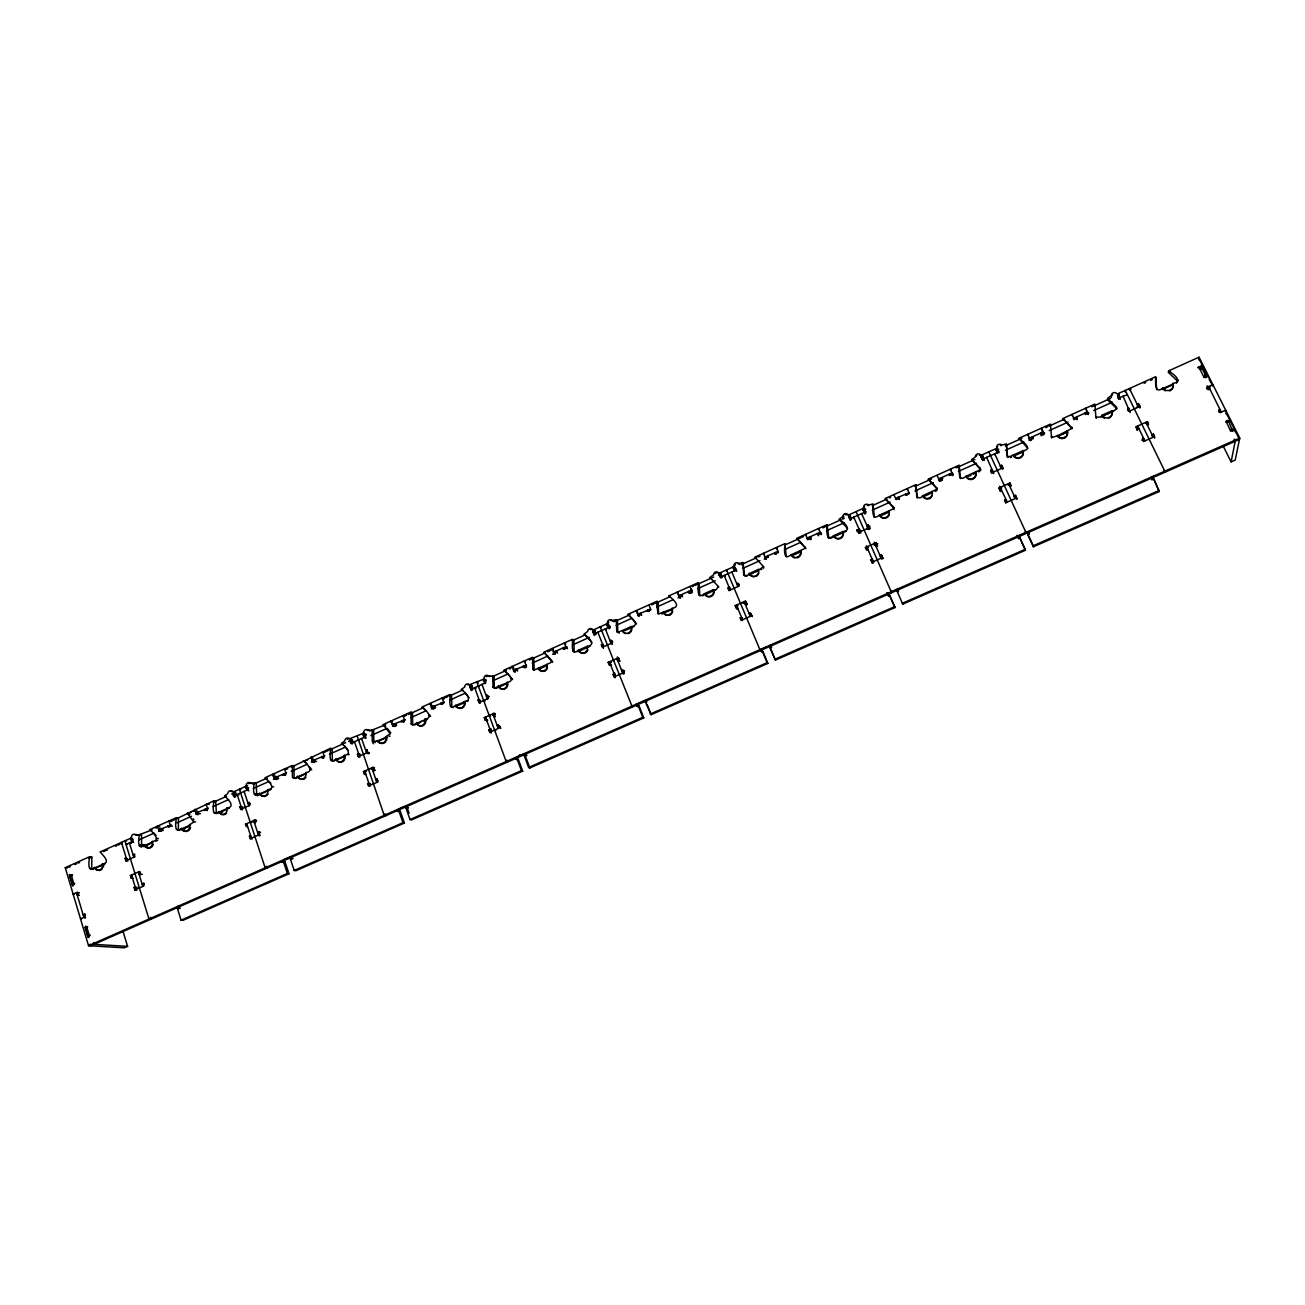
<?xml version="1.0" encoding="UTF-8"?>
<svg xmlns="http://www.w3.org/2000/svg" width="1305" height="1305" viewBox="0 0 1305 1305"><rect width="100%" height="100%" fill="white"/><g stroke="black" fill="none" stroke-linecap="round" stroke-linejoin="round"><path stroke-width="1.5" d="M268.129 793.978A4.731 4.258 -70.2 0 1 260.364 793.619L259.483 793.407C252.061 799.949 253.268 786.703 254.426 782.902L256.204 783.359L256.775 795.381M226.581 813.374A4.714 4.225 -71.1 0 1 219.746 811.857L218.832 811.661C211.133 818.121 213.498 804.924 213.873 801.172L215.717 801.58L216.385 813.651M1125.285 392.087L1125.302 390.407L1164.778 471.17M1127.145 394.746L1118.711 397.976L1118.711 399.33M187.153 831.334A4.698 4.192 -71.8 0 1 182.39 828.626L181.428 828.447C174.022 834.923 175.457 821.628 176.55 817.958L178.41 817.974M179.438 830.453L178.377 829.637L178.475 818.349M1127.569 410.21L1128.956 408.253L1127.634 410.374M153.354 844.319A4.698 4.143 -72.4 0 1 145.312 845.265L144.317 845.102C136.927 851.545 138.46 838.234 139.537 834.629L141.527 834.972L141.609 846.668M1130.179 412.559L1123.001 396.051M102.41 868.82A4.682 4.094 -73.1 0 1 95.51 867.597L94.482 867.466C87.092 873.877 88.756 860.533 89.8 857.01L91.872 857.303L91.676 868.543L93.389 869.163M1137.21 429.998L1136.231 426.637L1147.372 421.662L1148.612 424.207L1147.226 424.826M805.805 548.606L797.061 538.606M1137.438 430.487L1136.231 426.637M1137.585 427.763L1137.634 426.034L1144.893 440.911M1138.661 403.898L1139.869 407.764L1138.661 403.898L1137.275 404.517M1142.201 440.242L1143.637 438.35L1142.283 440.405M1145.921 423.603L1145.986 422.282L1153.261 437.175M1148.172 424.712L1147.372 421.662M1232.67 431.254L1228.462 420.863L1228.25 422.233M552.651 662.239L544.087 652.5M1116.737 409.069C1116.77 405.121 1116.574 411.809 1111.681 410.879A5.302 4.894 -14.3 0 1 1108.989 417.469A5.302 4.894 -14.3 0 1 1102.024 415.202C1101.126 419.199 1094.014 415.169 1096.412 418.236M1153.343 435.283L1151.94 435.903L1153.408 433.994L1154.582 437.827L1153.408 433.994M1155.512 378.156L1155.594 376.754L1118.385 393.506L1117.716 395.643M1152.021 480.044L1151.173 477.026M1028.324 531.755L1028.96 533.158L1027.851 534.756L1033.413 546.779L1159.232 491.512L1153.441 478.299L1152.087 478.902M1165.43 390.815A5.367 4.91 -12.3 0 1 1162.967 388.515L1163.016 387.813A5.367 4.926 -12.4 0 0 1170.096 390.065A5.367 4.926 -12.4 0 0 1172.771 383.442C1183.619 382.039 1173.88 373.915 1168.742 371.273L1168.644 372.692L1177.599 381.076L1176.572 383.066M1159.232 491.512L1153.441 478.299M1169.59 390.929A5.367 4.91 -12.3 0 0 1172.722 384.143L1172.771 383.442M1177.599 381.076L1177.763 379.722M1111.354 397.34L1111.371 397.03A3.018 2.789 -14.5 0 1 1112.561 394.518M1198.74 359.788L1199.05 357.179L1168.513 370.93L1168.399 372.349L1170.308 371.501M1199.458 369.038L1199.784 367.211L1201.497 367.26L1205.918 376.019L1205.314 377.341L1203.797 376.9L1199.54 368.418L1201.644 367.472L1201.465 368.907M1203.699 377.455L1205.885 375.922L1205.804 377.781M1207.5 389.494L1207.223 387.161L1212.851 384.632L1212.655 386.035L1211.79 384.322M1218.544 411.483L1220.175 409.509L1218.707 411.809M1221.398 412.413L1208.626 386.525L1208.365 388.384L1207.092 385.84M980.675 470.322L980.267 468.332L971.834 459.915L980.626 469.637M1225.428 411.76L1225.705 410.194L1220.044 412.706L1218.756 410.145M1226.276 422.396C1224.955 419.443 1231.724 420.243 1226.26 422.07M1230.566 431.009L1226.374 421.841L1228.233 422.184M1232.605 430.895L1232.817 429.492C1226.553 430.454 1236.08 432.656 1231.48 428.66M1199.05 357.179L1239.75 438.105L1235.215 460.078L1231.104 461.872L1235.215 441.269L1234.122 439.1M937.202 489.946L936.745 487.874L928.426 479.457M734.633 567.104C734.095 568.474 732.806 567.104 733.883 565.636A2.822 2.692 -41.3 0 1 738.712 563.466L742.969 562.537L743.785 563.483M485.297 679.253C484.465 681.096 482.932 679.53 484.025 678.16A2.74 2.561 -61.6 0 1 488.625 676.104L493.959 675.941M1071.943 427.257L1072.025 428.48L1063.232 418.791L1072.058 428.529M893.958 509.668L893.582 507.253L885.394 498.836M1071.845 428.448L1067.05 430.911A5.253 4.877 -16.1 0 1 1064.358 437.485L1064.423 438.105A5.253 4.877 -16.1 0 1 1057.539 435.837L1052.809 437.191L1051.422 436.392L1051.683 437.827M763.49 568.295C764.371 563.417 761.353 570.122 758.319 569.486A4.959 4.731 -40 0 1 755.644 575.897A4.959 4.731 -40 0 1 749.298 573.531C747.667 577.936 741.452 573.123 745.008 576.141M843.046 518.656L843.389 517.759A2.871 2.724 -30.5 0 1 843.715 516.209M607.983 624.557L608.815 625.699M1199.605 368.646L1201.285 368.646M364.715 734.046L362.806 733.704L363.965 737.456L365.4 737.977M996.367 449.768L996.971 448.626A2.953 2.757 -19.5 0 1 997.656 446.506M72.427 874.856L71.726 876.144L69.622 875.932L71.302 875.182L70.698 874.578L69.573 875.704L72.868 884.708L73.749 883.371L71.286 875.133L72.493 875.329M483.258 679.465L485.085 683.624M864.595 506.666A2.871 2.724 -28.7 0 0 864.171 508.298L863.29 509.7L864.595 509.276L865.15 510.353L863.845 510.94L862.736 508.607L863.6 507.319A2.887 2.724 -28.7 0 1 868.559 504.986L872.947 504.007L874.448 517.449M247.314 790.553L245.34 786.589L246.172 785.284A2.692 2.431 -70 0 1 250.544 783.31L256.139 782.984M362.806 733.704L363.655 732.382A2.724 2.496 -66.8 0 1 368.141 730.36L373.605 730.115M364.389 734.258L365.302 736.868L350.768 743.393L349.919 740.93L352.562 740.555M733.019 567.023L734.372 569.208L735.645 568.621L736.607 570.954M733.85 567.952L734.372 569.208M862.736 508.607L863.845 510.94M996.09 449.931L996.694 447.403A2.953 2.773 -19.5 0 1 1001.767 445.005L1006.286 443.994L1007.558 457.419L1006.4 444.369M122.964 931.134L127.596 946.37L124.301 947.822L88.528 945.717L65.25 867.662L89.751 856.635L91.823 856.945L88.756 858.315M100.191 851.937L130.549 838.283L132.67 838.56M150.026 829.507L176.501 817.599M247.542 785.496L233.628 791.858L235.748 795.756M343.084 743.85L341.486 743.312L344.814 740.865A2.724 2.48 -67.4 0 1 349.283 738.842L364.16 732.986M462.688 690.019L461.318 689.35L464.711 687.066A2.74 2.545 -62.6 0 1 469.294 684.799L483.617 679.204M609.304 628.831L606.401 624.035L593.922 629.646L595.928 633.773M720.083 572.846L732.872 567.088L733.981 568.344L735.416 567.691M851.333 518.509L849.457 514.594L862.572 508.689L864.97 513.86M980.756 457.272L982.6 456.44L982.192 454.825L995.65 448.773L997.607 453.455M1107.537 398.4L1111.338 395.66A3.034 2.789 -14.5 0 1 1116.542 393.327L1118.858 394.844L1117.749 396.704M68.888 867.254L70.421 866.569M74.989 864.514L76.522 863.828M78.055 863.143L79.572 862.458M103.568 851.659L104.889 851.056M106.211 850.452L107.548 849.865M115.509 846.276L116.83 845.673M118.168 845.085L119.489 844.482M120.827 843.878L122.148 843.291M135.116 834.694A2.675 2.349 -72.1 0 1 137.743 835.347L151.608 830.045M155.817 828.137L157.269 827.517M170.873 821.367L171.82 820.943M173.173 820.339L174.478 819.736M175.588 819.246L213.808 800.797L215.651 801.205M190.334 812.607L191.656 812.02M193.744 811.074L195.163 810.438M209.485 803.994L206.206 804.223L207.772 809.116L205.472 810.16L205.081 808.937L207.087 809.785M213.204 802.314L226.01 796.556M231.703 793.978L233.138 793.342L234.329 797.012M253.61 784.126L266.53 778.318M273.169 775.317L272.631 775.823M286.757 769.2L287.72 768.775M291.309 767.161L330.508 748.254L332.139 748.776M306.186 760.456L307.54 759.853M324.358 752.284L325.81 751.631M326.707 751.223L328.24 750.538M329.61 749.918L342.726 744.013M344.194 743.361L345.646 742.692M348.566 741.387L351.29 740.571M385.709 724.667L369.755 730.996A2.708 2.496 -66.8 0 0 367.243 730.164M391.043 722.269L392.038 721.812M405.464 715.776L406.459 715.336M408.253 714.52L409.623 713.9M410.406 713.541L423.489 707.653M444.499 698.208L443.618 698.958M445.902 697.571L447.387 696.903M448.887 696.234L462.329 690.182M492.36 676.659L506.373 670.346M509.39 668.992L510.908 668.307M529.471 659.955L530.874 659.319M531.673 658.96L545.082 652.924M547.66 651.766L549.356 650.999M550.204 650.624L551.216 650.167M572.226 640.706L584.885 635.013M610.756 620.528A2.773 2.626 -53.3 0 1 613.187 621.294L614.492 621.669L630.038 614.688M651.831 604.884L653.707 604.036M654.931 603.481L655.975 603.008M656.611 602.731L670.281 596.581M692.319 586.646L693.363 586.19M694.847 585.521L696.413 584.819M697.555 584.297L713.672 577.038M740.995 564.739L756.835 557.61M758.417 556.909L759.999 556.191M785.023 544.919L800.764 537.839M802.004 537.285L803.505 536.6M822.835 527.905L824.891 526.975M826.065 526.453L841.154 519.667M842.59 519.015L844.205 518.281M872.246 505.671L886.862 499.081M889.488 497.906L890.581 497.417M914.821 486.504L931.672 478.919M956.222 467.859L957.332 467.369M958.327 466.913L974.851 459.474M1005.274 445.804L1021.929 438.301M1045.811 427.551L1047.377 426.849M1048.812 426.197L1064.668 419.068M1091.91 406.801L1110.555 398.417M1131.06 389.167L1129.429 389.901L1129.445 388.515L1138.515 407.046M1144.094 383.295L1145.725 382.561M1150.619 380.359L1152.25 379.625M235.585 796.458L233.546 796.132L232.747 793.668L235.716 793.587M364.438 734.405L363.247 734.927L366.053 735.106M484.856 680.199L483.633 680.753L486.113 680.916L484.856 680.199L485.77 682.678L470.893 689.366L472.247 690.035M593.025 631.506L595.39 631.734L593.025 631.506L594.003 633.985L595.847 634.458M617.314 620.413L616.254 619.598L612.175 620.56A2.773 2.626 -53.3 0 0 607.396 622.599L607.021 625.209L608.277 624.638L610.332 627.933M719.186 574.722L721.322 575.081L719.186 574.722L721.078 578.131M733.541 568.262L735.645 568.621M849.147 517.547L850.452 516.959L849.865 515.899L848.56 516.486L850.24 520.043L851.513 519.472M982.535 459.996L981.278 456.75L982.632 456.146L980.463 454.695A2.953 2.757 -20.7 0 0 975.324 456.913L971.621 459.588L971.948 460.779M997.738 449.36L998.015 450.584L996.661 451.187L996.384 449.964L997.738 449.36L998.896 451.873L982.437 459.262L982.747 460.469M1118.858 394.844L1117.488 395.464L1118.711 397.976M171.673 821.416L168.949 820.992L170.498 825.886L172.423 826.244M235.618 792.641L233.742 793.489L234.933 797.159M365.808 734.046L364.764 734.519L366.053 738.206M470.257 687.034L471.774 686.348M486.178 679.872L483.029 679.579M593.074 631.75L595.406 630.707L592.437 629.532A2.773 2.61 -54.9 0 0 587.609 631.522L584.134 634.051L585.26 634.834M607.853 625.111L608.783 624.687M718.68 575.228L721.061 574.151L719.267 573.548A2.806 2.675 -43.4 0 0 717.195 572.716M848.935 516.601L849.914 516.16M863.323 510.125L865.786 509.015M996.351 450.258L998.717 449.197M133.11 839.751L131.038 839.441L132.18 838.936L132.931 841.382L126.014 844.498L126.846 844.629M232.747 793.668L235.569 793.652M233.546 796.132L247.722 789.753L246.906 787.29L245.748 787.812L248.619 787.78M352.693 740.946L349.919 740.93M472.345 685.778L470.746 685.109L471.203 686.348L469.979 686.887L472.41 687.082M981.588 457.957L982.926 457.354L982.632 456.146M594.003 633.985L609.256 627.134M720.213 577.218L735.857 570.187L736.673 571.117M865.688 511.772L849.653 518.999L850.24 520.043M1041.439 428.839L1043.135 431.971L1029.547 438.089L1028.976 440.144M138.738 839.996L154.153 833.063M168.476 826.636L169.976 826.75M176.958 822.819L191.492 816.278M204.363 810.487L206.94 809.328M212.976 806.621L228.62 799.574M253.398 788.448L269.189 781.336M282.549 775.333L285.306 774.534M291.194 771.451L307.425 764.143M323.265 757.03L321.944 757.618L321.617 756.509L323.444 757.569M329.415 754.257L345.466 747.047M370.848 735.629L387.014 728.353M401.157 721.991L403.392 720.996L403.832 722.22L401.907 720.393L403.392 720.996M410.945 717.587L426.213 710.736M441.074 704.048L442.656 704.048M450.225 699.937L465.167 693.216M492.686 680.835L507.759 674.065M517.661 671.047L515.915 669.106L517.661 669.612M522.701 667.344L524.545 666.512L524.92 667.508M532.293 663.038L547.921 656.007M563.156 649.156L564.82 649.221M572.552 644.931L589.387 637.346M616.074 625.356L631.522 618.407M647.313 611.311L649.009 611.376M656.66 607.102L672.679 599.892M688.306 592.878L690.084 593.09M697.93 588.539L715.205 580.774M742.561 568.474L759.983 560.644M774.599 554.07L776.279 553.956M785.675 549.079L800.618 542.358M810.03 539.618L810.845 539.259L809.622 536.991L811.27 537.578M826.505 530.727L844.221 522.75M864.726 513.534L865.998 512.963M872.278 510.141L890.157 502.099M898.705 498.265L899.683 497.809M905.637 495.133L906.159 493.584L906.877 495.248M914.968 490.941L933.369 482.671M942.765 478.446L941.77 478.886L941.378 477.728L942.096 479.588M949.273 475.526L949.388 474.123L949.958 475.379L952.634 474.188L952.34 475.64M958.392 471.415L976.58 463.242M1005.356 450.307L1023.691 442.069M1032.908 439.067L1032.973 437.893M1049.171 430.617L1068.045 422.119M1077.098 419.574L1077.18 418.008M1093.721 410.569L1112.382 402.185M1120.049 398.726L1118.385 393.506M157.546 826.13L159.079 831.024L163.304 830.355M170.498 825.886L168.215 826.913L167.823 825.69L169.748 826.049M196.582 809.801L194.706 809.394L196.272 814.287L200.448 813.651M274.605 774.681L272.859 774.208L274.507 779.118L278.585 778.53M285.175 774.159L283.446 773.686L283.87 774.909L286.203 773.849L284.555 768.939M312.596 757.569L310.933 757.063L312.613 761.99L316.626 761.435M392.528 721.6L391.011 721.013L392.756 725.939L396.655 725.45M402.348 721.632L404.746 720.556L402.984 715.613L404.485 716.217M431.449 704.08L430.014 703.444L431.792 708.387L435.642 707.93M513.566 667.328L512.066 666.496L513.942 671.455L516.389 670.346M524.545 666.512L523.289 665.795L523.762 667.034L526.209 665.925L524.349 660.966M553.255 649.254L552.048 648.503L553.94 653.462L556.419 652.353L557.61 653.087M567.496 648.65L566.321 647.9L563.842 649.009L563.369 647.769L564.543 648.52M637.199 611.458L636.155 610.626L638.145 615.601L640.657 614.476L641.685 615.308M678.094 593.057L677.132 592.176L679.155 597.152L681.699 596.01L682.629 596.891M689.725 592.225L688.812 591.344L689.317 592.584L691.862 591.442L690.198 586.842M764.159 554.315L763.392 553.336L765.497 558.328L768.074 557.17L767.552 555.93L768.319 556.892M810.16 538.247L807.567 539.422L805.413 534.414L806.099 535.442M818.105 534.512L817.436 533.484L817.974 534.74L820.584 533.566L821.237 534.577M898.77 498.412L896.127 499.587L893.876 494.579L894.382 495.704M906.714 494.823L909.373 493.633L907.122 488.625L907.628 489.848M939.274 480.191L941.949 478.984L942.341 480.142M1029.025 437.762L1030.346 440.601L1030.151 439.345L1032.859 438.121L1032.271 436.865L1032.467 438.121M1041.194 435.723L1041.015 434.451L1043.739 433.227L1041.357 428.203M1076.674 418.236L1076.56 416.931L1077.163 418.187L1074.439 419.427L1072.009 414.403L1072.139 415.708M1085.793 409.558L1085.711 408.22L1088.142 413.261L1085.401 414.501L1084.798 413.228M196.533 814.434L197.675 813.912M198.246 813.651L195.881 813.064L208.327 808.089M313.82 761.696L311.504 762.316M314.26 761.5L312.189 760.75L324.798 755.709M392.691 726.233L394.338 725.482L392.316 724.715L405.17 719.675M431.303 708.86L433.26 707.979L431.351 707.147L444.369 702.139M514.545 671.423L513.469 670.215L526.584 665.175M552.586 654.327L555.065 653.218L553.467 652.223L565.848 646.66L567.006 647.411L566.664 646.481M678.013 597.935L679.905 597.086L678.649 595.912L691.34 590.203L692.335 591.165L691.503 589.224M764.224 559.176L765.986 558.377L764.958 557.088L778.22 551.314M807.762 539.585L806.767 536.991M821.563 533.386L820.046 532.31L807.028 538.166L807.925 539.52M953.221 474.188L952.063 472.932L938.703 478.935L939.682 481.333M1044.718 433.048L1043.364 433.668L1043.135 431.971M1088.99 413.147L1087.636 413.767L1087.522 412.005L1073.819 418.171L1073.933 419.59M274.507 779.118L277.264 779.118M394.877 726.249L396.068 725.711M431.792 708.387L433.978 708.664M525.475 667.54L526.551 667.051M679.155 597.152L680.574 597.821M691.03 593.123L692.303 592.552M940.677 480.893L941.509 480.517M1030.689 440.438L1031.537 440.062M1042.385 435.185L1043.396 434.728M1198.088 367.325L1200.894 366.069M1198.039 367.798L1202.231 365.922L1202.949 367.341M255.16 793.734L256.955 793.734L255.242 794.5M140.548 845.999L143.632 844.612L140.222 844.743M375.188 742.675L372.594 741.468M94.482 867.466A4.682 4.094 -73 0 0 99.718 869.978A4.682 4.094 -73 0 0 102.361 863.926C111.235 862.964 103.111 855.346 100.338 852.263M144.317 845.102A4.698 4.143 -72.4 0 0 149.651 847.598A4.698 4.143 -72.4 0 0 152.293 841.513C161.216 840.567 153.142 832.786 150.189 829.833L151.984 829.866M181.428 828.447A4.714 4.192 -71.8 0 0 186.811 830.942A4.714 4.192 -71.8 0 0 189.47 824.842L193.727 822.052L187.284 813.129L189.975 814.581M218.832 811.661A4.714 4.225 -71.1 0 0 224.264 814.141A4.714 4.225 -71.1 0 0 226.923 808.023C235.814 806.996 228.359 799.198 224.688 796.295L226.515 796.719M259.483 793.407A4.731 4.274 -70.2 0 0 264.997 795.887A4.731 4.274 -70.2 0 0 267.656 789.737C276.856 788.709 268.243 781.14 265.339 777.992L267.085 778.465M305.974 777.258A4.747 4.307 -69.3 0 1 298.339 776.573L297.491 776.345C294.669 780.276 290.314 775.953 294.783 778.433M297.491 776.345A4.747 4.307 -69.3 0 0 303.07 778.808A4.747 4.307 -69.3 0 0 305.729 772.642C314.766 771.695 307.067 763.67 303.347 760.88L305.859 762.43M335.809 759.151A4.763 4.355 -68.3 0 0 341.437 761.614A4.763 4.355 -68.3 0 0 344.096 755.416L344.895 755.677A4.747 4.339 -68.3 0 1 342.236 761.859A4.747 4.339 -68.3 0 1 336.608 759.396L335.809 759.151C327.816 765.709 330.605 752.545 330.573 748.63L332.204 749.152L332.269 760.538L334.847 760.815M344.096 755.416C353.215 754.339 345.482 746.591 341.649 743.638L343.264 744.176M385.676 741.827A4.763 4.388 -67 0 1 378.222 740.718L372.512 741.795M377.455 740.441A4.78 4.388 -67 0 0 383.164 742.904A4.78 4.388 -67 0 0 385.823 736.689L390.244 733.802L383.295 724.879L385.693 726.51M416.393 722.97A4.796 4.437 -65.5 0 0 422.168 725.417A4.796 4.437 -65.5 0 0 424.826 719.186L425.56 719.479A4.78 4.421 -65.5 0 1 422.902 725.711A4.78 4.421 -65.5 0 1 417.127 723.264L412.886 724.911M424.826 719.186C434.092 718.093 426.262 710.181 422.249 707.359L425.87 710.605M462.867 690.345L461.497 689.676C465.526 692.433 473.503 700.459 464.156 701.535A4.796 4.47 -63.8 0 1 461.497 707.783A4.796 4.47 -63.8 0 1 455.657 705.352C447.827 711.992 450.143 698.925 450.143 694.798M509.505 675.892L504.17 670.46C507.58 673.38 516.568 681.259 506.911 682.336A4.829 4.519 -61.6 0 1 504.252 688.6A4.829 4.519 -61.6 0 1 498.347 686.185L494.774 688.404M544.837 671.031L544.234 670.688A4.845 4.551 -59.2 0 1 538.264 668.274L534.153 670.069M544.234 670.688A4.845 4.551 -59.2 0 0 546.893 664.392L550.889 662.549L551.379 660.917M590.529 640.951L584.314 634.393C588.571 637.166 596.776 645.176 587.201 646.301A4.861 4.584 -56.4 0 1 584.542 652.614A4.861 4.584 -56.4 0 1 578.49 650.2C570.546 656.953 572.504 643.903 572.683 639.629L573.841 640.396L574.2 651.945L573.042 651.195M630.984 617.624L628.08 614.688C631.555 617.673 640.951 625.47 631.049 626.612A4.877 4.633 -52.8 0 1 628.374 632.958A4.877 4.633 -52.8 0 1 622.257 630.56L617.836 632.37L617.412 620.788L616.335 619.973L616.743 631.571L619.239 633.137M669.84 614.998L669.351 614.573A4.894 4.665 -49 0 1 663.168 612.192L658.585 614.002L658.144 602.453L657.149 601.589C655.453 602.355 659.188 616.498 657.622 613.22M669.367 614.573A4.894 4.665 -49 0 0 672.026 608.212C681.83 607.037 673.25 599.077 668.992 596.271M718.827 587.022C717.815 584.281 717.261 592.16 713.362 589.664A4.926 4.698 -44.8 0 1 710.687 596.042A4.926 4.698 -44.8 0 1 704.423 593.677C696.397 600.545 698.338 587.527 698.306 583.074M798.024 557.529L797.681 557.039A4.992 4.763 -35.6 0 1 791.27 554.69C783.473 561.264 784.305 549.976 784.925 544.071L786.279 556.746L785.545 555.767M797.681 557.039A4.992 4.763 -35.6 0 0 800.356 550.612L804.549 548.687L805.071 547.154M839.36 519.553C843.96 522 852.85 530.499 842.736 531.592A5.024 4.78 -31.3 0 1 840.061 538.035A5.024 4.78 -31.3 0 1 833.569 535.702C825.51 542.668 826.979 529.716 827.125 525.067L828.838 538.312M893.582 507.253L893.158 508.901L888.852 510.891A5.073 4.812 -27.1 0 1 886.177 517.367A5.073 4.812 -27.1 0 1 879.603 515.035C871.968 521.299 872.654 511.658 873.045 504.399M929.503 498.575L929.29 498.021A5.106 4.829 -23.8 0 1 922.651 495.721C921.167 500.06 915.784 495.867 917.219 497.955L915.882 484.677L885.182 498.51L894.088 508.346M929.29 498.021A5.106 4.829 -23.8 0 0 931.982 491.528L936.289 489.554L936.794 488.005M980.267 468.332L979.81 470.012L975.471 472.002A5.155 4.845 -20.8 0 1 972.78 478.527A5.155 4.845 -20.8 0 1 966.059 476.227C957.984 483.29 959.142 470.42 959.289 465.575M1019.058 438.676C1023.055 441.596 1033.576 449.442 1022.794 450.78A5.204 4.861 -18.2 0 1 1020.102 457.321A5.204 4.861 -18.2 0 1 1013.3 455.037L1008.814 456.978L1007.297 456.212M1163.016 387.813C1154.811 395.105 1155.431 382.283 1155.708 377.145L1156.67 389.689M95.51 867.597L103.389 864.073A4.682 4.094 -73.1 0 1 103.323 867.156M145.312 845.265L153.272 841.692L152.293 841.513M182.39 828.626L190.416 825.021L189.47 824.842M219.746 811.857L227.837 808.219L226.923 808.023M260.364 793.619L268.52 789.965L267.656 789.737M298.339 776.573L306.561 772.886L305.729 772.642M336.608 759.396L344.895 755.677M378.222 740.718L386.59 736.966A4.763 4.388 -67 0 1 386.443 740.588M417.127 723.264L425.56 719.479M455.657 705.352L464.841 701.845A4.796 4.47 -63.8 0 1 464.727 705.467M498.347 686.185L507.563 682.678A4.812 4.502 -61.6 0 1 507.629 685.843M538.264 668.274L546.893 664.392M578.49 650.2L587.201 646.301M622.257 630.56L631.049 626.612M663.168 612.192L672.515 608.636A4.894 4.649 -49 0 1 672.727 609.321L670.623 610.136M704.423 593.677L713.362 589.664M749.298 573.531L758.319 569.486M791.27 554.69L800.356 550.612M833.569 535.702L842.736 531.592M879.603 515.035L888.852 510.891M922.651 495.721L931.982 491.528M975.471 472.002L966.059 476.227M1013.3 455.037L1022.794 450.78M1057.539 435.837L1067.05 430.911M1102.024 415.202L1111.681 410.879M1162.967 388.515L1172.722 384.143M94.857 868.494L97.043 867.515M97.532 867.303L99.979 866.194M100.485 865.982L102.442 865.085M103.438 864.644L105.053 863.926M143.811 846.537L146.584 845.297M147.514 844.89L149.357 844.058M150.271 843.634L152.13 842.818M155.817 841.154L157.677 840.322M180.84 829.931L184.56 828.251M185.016 828.055L187.349 827.011L186.403 826.815M187.806 826.799L189.682 825.967M218.147 813.178L224.705 810.242M225.651 809.818L227.527 808.97M228.457 808.562L229.403 808.138M257.754 795.398L262.484 793.293M263.431 792.869L265.323 792.005M266.269 791.58L268.161 790.732M269.107 790.308L271 789.46M300.917 776.035L295.55 778.433M301.39 775.823L303.298 774.974L302.45 774.73M304.244 774.55L306.153 773.686M336.755 759.95L338.68 759.086M339.643 758.662L341.567 757.797M342.53 757.373L343.476 756.933M348.288 754.779L349.251 754.339M377.357 741.729L381.239 740M382.202 739.56L384.143 738.695M386.084 737.814L387.047 737.39M388.988 736.509L389.967 736.085M414.745 724.96L419.639 722.758M420.128 722.546L421.352 721.371M423.538 721.013L425.985 719.92M426.474 719.691L427.453 719.251M455.38 706.723L457.354 705.842M458.332 705.401L465.233 702.302M467.19 701.421L468.185 700.981M495.982 688.502L496.977 688.045M497.972 687.605L503.926 684.929M504.921 684.489L506.911 683.592M538.296 669.514L542.293 667.72M542.798 667.491L544.805 666.594M545.8 666.137L547.301 665.468M577.936 651.717L579.958 650.82M580.953 650.363L584.999 648.552M586.01 648.096L588.033 647.198M589.044 646.742L590.039 646.285M624.638 630.755L625.666 630.299M626.677 629.842L631.767 627.558M632.795 627.101L633.806 626.645M661.896 614.035L667.54 611.507M668.062 611.278L670.118 610.365M702.53 595.814L703.574 595.341M705.646 594.411L707.702 593.481M708.746 593.025L710.817 592.095M711.845 591.622L712.889 591.165M713.917 590.692L714.961 590.235M746.248 576.19L747.292 575.717M749.38 574.787L753.556 572.911M754.6 572.438L758.776 570.562M760.864 569.633L761.908 569.159M792.82 555.294L795.463 554.103M795.985 553.875L798.089 552.928M798.611 552.684L800.715 551.738M830.29 538.476L832.411 537.529M833.471 537.056L835.592 536.094M836.652 535.621L838.772 534.675M839.833 534.185L840.893 533.712M841.953 533.239L844.074 532.293M845.151 531.804L846.211 531.331M880.467 515.964L881.528 515.475M882.604 515.002L887.955 512.604M923.956 496.438L926.126 495.476M926.664 495.231L928.279 494.497M929.356 494.024L930.987 493.29M935.31 491.349L936.386 490.859M967.837 476.749L968.914 476.26M970.007 475.77L971.099 475.281M973.269 474.302L975.455 473.324M978.734 471.855L979.81 471.366M1010.576 457.582L1011.685 457.093M1013.871 456.098L1016.073 455.119M1017.166 454.629L1018.275 454.124M1019.368 453.634L1021.57 452.656M1022.663 452.15L1023.773 451.661M1057.409 436.571L1059.073 435.821M1060.182 435.332L1062.939 434.076M1063.493 433.831L1065.712 432.836M1066.267 432.591L1067.93 431.841M1101.306 416.866L1102.415 416.377M1103.541 415.871L1105.775 414.86M1106.885 414.37L1109.12 413.359M1110.245 412.853L1113.589 411.352M1162.135 389.559L1164.745 388.384M1165.349 388.107L1167.176 387.291M1167.779 387.014L1170.226 385.921M1170.83 385.66L1172.657 384.828M127.874 861.121L125.851 860.827L125.101 858.364L126.242 857.858M242.485 809.785L240.675 809.377L239.875 806.914L242.828 806.8M359.854 757.194L358.271 756.672L357.423 754.208L360.196 754.192M366.95 749.935L365.759 750.473L367.325 750.995M480.126 703.313L477.858 700.198L479.082 699.643M488.967 696.462L486.406 696.364L488.739 696.576M601.328 644.833L603.334 647.933L601.328 644.833L603.383 644.295M612.42 641.13L610.071 640.918L612.714 641.913M727.896 588.082L730.017 588.408L727.896 588.082L728.924 590.594L739.201 585.994L738.157 583.482L736.868 584.053L739.315 585.178M856.716 530.173L859.033 529.292L859.604 530.319L858.282 530.907M867.287 527.09L868.787 526.192L868.233 525.148L866.928 525.736L867.482 526.796L867.14 526.029M991.18 471.333L990.887 470.159L992.24 469.555L992.534 470.73L991.18 471.333L991.979 473.062M1001.702 465.314L1000.348 465.934L1000.609 467.125L1001.963 466.521L1001.702 465.314L1002.876 467.843L992.061 472.671L990.887 470.159M125.101 858.364L127.254 858.608M239.875 806.914L242.11 807.126M240.675 809.377L249.989 805.201L249.173 802.738L248.015 803.26L249.94 803.619M359.528 754.486L357.423 754.208M477.858 700.198L480.436 700.296M602.421 645.6L603.595 645.078M1137.324 405.822L1138.629 405.235M857.287 531.771L858.951 532.277M860.648 530.336L859.604 530.792L860.615 531.184M869.766 526.241L868.559 526.78L867.76 525.246M867.319 528.182L869.88 527.024M991.115 472.687L992.436 472.1M1136.459 407.437L1140.097 405.806M125.851 860.827L134.953 856.749L134.203 854.302L133.061 854.808L134.839 854.367M358.271 756.672L367.814 752.414L369.38 752.936M478.788 702.677L488.543 698.306L487.63 695.81M602.29 647.329L612.306 642.843L611.327 640.347M1139.901 406.426L1128.809 411.418L1127.569 408.873M866.732 529.275L869.277 528.134M367.88 753.605L368.777 753.197M868.902 529.145L869.897 528.704L869.342 527.66L858.804 532.391L859.375 533.419M76.734 893.729L78.969 892.734M1207.027 388.547L1210.273 387.096M1209.914 389.069L1208.495 389.706L1207.223 387.161M133.159 878.298L131.153 878.053L130.386 875.573L139.521 871.512L140.287 873.991L142.278 874.252M247.493 826.163L246.335 826.685L245.519 824.205L254.85 820.046L256.628 820.421M365.873 774.534L364.307 774.061L363.443 771.565L373.002 767.307L374.551 767.797M487.385 720.36L485.199 720.132L484.286 717.636L494.073 713.264L495.394 713.868L492.654 715.107M611.474 665.028L609.125 664.849L608.146 662.353L618.195 657.867L619.255 658.601L616.759 659.726M737.015 609.027L735.155 605.65L745.449 601.067L747.113 603.97M868.396 550.449L867.841 549.454L866.52 550.041L865.411 547.513L875.981 542.798L876.52 543.81L874.203 544.837M1000.429 491.381L999.059 487.858L1009.907 483.029L1011.081 485.574L1009.727 486.178M138.673 873.061L140.369 872.295L138.379 872.034L142.832 886.438M253.725 821.726L256.335 820.551M365.906 771.663L363.443 771.565M371.273 769.265L373.964 768.058M484.286 717.636L486.227 717.962M608.146 662.353L611.115 662.239M735.155 605.65L735.987 606.515L737.912 605.667M743.051 603.367L746.264 601.931M868.282 547.48L865.965 548.508L865.411 547.513M999.336 489L1001.702 487.956M1008.129 485.101L1010.152 484.188L1009.907 483.029M1136.215 427.942L1138.629 426.866M1146.263 423.44L1147.307 422.967M874.415 545.229L877.808 543.712M131.153 878.053L132.294 877.531M140.287 873.991L139.146 874.497L141.136 874.758M254.491 823.031L255.666 822.509L254.85 820.046M364.307 774.061L365.498 773.522M375.432 770.276L372.675 770.325L374.225 770.815M485.199 720.132L487.76 720.181M617.918 660.934L620.25 661.113M736.183 608.179L738.304 608.456M747.308 604.443L745.204 604.15L746.02 605.014M875.769 545.914L877.091 545.327M1000.511 491.528L1000.234 490.403L1001.588 489.799M1137.487 429.182L1138.873 428.562M495.248 716.853L493.779 716.298L495.003 715.76L494.073 713.264M136.829 890.222L134.823 889.994L134.056 887.514L137.204 887.253M252.044 839.017L250.25 838.675L249.434 836.195L250.609 835.673M260.56 832.394L257.623 832.557L260.348 832.492M376.933 778.563L378.075 781.842L368.483 786.099L367.619 783.604L370.392 783.538M377.21 779.346L376.003 779.884L377.781 780.243M488.739 729.723L491.284 729.756L488.739 729.723L489.652 732.236L491.3 732.676M612.877 674.489L615.226 674.636L612.877 674.489L615.259 677.572M624.018 670.721L621.686 670.574L624.018 670.721L624.443 671.83M740.18 617.852L742.284 618.113L740.18 617.852L741.224 620.381L751.55 615.781L752.349 616.629L750.505 613.252L749.217 613.823L751.305 614.1M870.761 559.747L872.083 559.16L872.621 560.139L871.3 560.726L870.761 559.747L872.344 563.107L871.871 562.292L882.457 557.578L882.979 558.556L881.658 559.144M881.348 555.033L880.027 555.636L880.549 556.615L881.87 556.028L881.348 555.033L882.849 558.246M1004.997 501.267L1004.736 500.141L1006.09 499.538L1006.351 500.663L1004.997 501.267L1005.796 503.012M1015.6 495.313L1014.491 497.058L1015.6 495.313L1016.677 499.146M134.056 887.514L136.356 887.628M134.823 889.994L143.974 885.932L143.207 883.452L142.066 883.958L144.203 884.154M369.935 783.734L367.619 783.604M500.794 728.451L498.559 725.352L497.319 725.906L499.244 726.216M250.25 838.675L259.613 834.515L258.798 832.035M489.652 732.236L499.472 727.864M613.856 677.001L623.937 672.532L622.942 670.003M1016.791 497.858L1005.91 502.686L1004.736 500.141M1154.664 436.555L1143.49 441.53L1142.25 438.969M259.043 835.918L260.217 835.396M623.105 674.081L624.361 673.51M872.735 563.107L873.73 562.667M81.546 918.899L80.502 918.818L85.021 916.811L84.27 914.332L83.145 914.838L85.461 914.919M84.711 918.051L85.559 917.676M88.528 945.717L1239.75 438.105M176.844 906.975L178.23 906.355M283.74 859.848L284.882 859.342M286.301 858.706L287.736 858.086M289.155 857.45L290.868 856.7M398.58 809.214L400.325 808.431M401.206 808.056L403.245 807.159M405.284 806.245L406.165 805.87M517.367 756.835L518.558 756.313M520.059 755.644L521.543 754.991M522.734 754.469L524.528 753.67M637.231 703.982L637.884 706.576L639.107 706.038L643.773 717.913L529.846 767.96L528.623 767.471L524.219 755.611L526.633 755.595M638.765 703.313L639.988 702.775M641.505 702.09L643.039 701.421M643.952 701.013L646.106 700.067L646.693 701.633L645.469 702.172L651.13 714.683L767.862 663.413L762.919 651.472L760.913 651.293L760.146 649.433M761.272 649.286L761.663 652.027L762.919 651.472M762.838 648.601L764.404 647.916M765.35 647.492L767.226 646.66M769.428 645.698L770.374 645.29L770.994 647.916M888.738 593.09L886.96 592.78M890.679 592.242L891.641 591.817M893.24 591.1L894.529 590.545M895.817 589.974L897.416 589.256M1018.406 538.345L1017.476 536.339L1018.781 535.751M1019.776 535.311L1021.75 534.446M1023.724 533.582L1024.719 533.141M1026.366 532.424L1027.688 531.836M1152.837 476.668L1155.202 475.624M281.798 860.713L282.304 862.23L285.11 862.018L288.992 873.746L182.928 920.335L181.069 920.172L177.398 908.459L180.384 908.166M397.095 809.704L397.682 811.367L400.309 811.253L404.436 823.047L295.844 870.745L294.196 870.468L290.281 858.706L293.087 858.494M515.214 757.618L515.834 759.298L518.281 759.282L522.669 771.108L411.45 819.964L410.015 819.573L405.855 807.762L408.481 807.665M636.155 704.113L636.889 705.956L639.107 706.038M888.542 596.124L888.036 595.259L889.325 594.689L895.067 607.543L775.415 660.102L769.705 647.411L770.961 646.856M1018.618 538.818L1019.711 537.22L1025.469 550.253L902.799 604.133L897.057 591.279L898.346 590.708L897.677 589.159M179.405 908.59L177.398 908.459M282.304 862.23L285.11 862.018M400.309 811.253L397.682 811.367M405.855 807.762L407.812 807.942M515.834 759.298L518.281 759.282M526.567 755.628L524.219 755.611M646.611 702.726L645.469 702.172M770.602 648.096L769.705 647.411M898.509 591.736L897.057 591.279M1019.776 538.312L1019.711 537.22M1027.851 534.756L1029.009 534.251M181.069 920.172L287.328 873.485L288.992 873.746M294.196 870.468L402.984 822.672L404.436 823.047M410.015 819.573L521.429 770.635L522.669 771.108M528.623 767.471L642.778 717.31L643.773 717.913M650.151 714.08L767.112 662.679L767.862 663.413M774.681 659.368L894.577 606.695L895.067 607.543M1025.273 549.275L902.326 603.285L902.799 604.133M1033.413 546.779L1033.217 545.784L1159.313 490.386M721.013 573.841L718.403 572.618A2.822 2.675 -43.4 0 0 713.59 574.787L710.034 577.365L711.111 578.621M593.693 629.744L594.281 630.951M857.777 530.107L856.83 530.107M453.422 707.604L451.807 707.016L451.546 695.451L450.062 694.423L422.07 707.016L423.521 707.653M1117.7 395.089L1120.245 399.102M471.627 685.892L470.648 685.468A2.74 2.545 -62.6 0 0 467.761 684.848M533.99 670.052L532.88 669.302L532.538 657.687L533.778 658.421L534.12 670.003L532.88 669.302M127.596 946.37L94.009 944.331L93.503 942.667M90.224 935.081L87.549 935.93L88.642 936.289L89.197 935.098L86.668 926.632L85.526 926.191L87.468 935.75L89.572 935.897L87.875 936.647L88.854 937.626M87.745 926.811L85.004 927.48L87.092 927.643L86.097 928.442L85.787 927.366M85.461 917.448L83.879 917.301L76.522 892.653L78.969 892.93M74.206 894.284L73.145 894.17L77.648 892.163L78.382 894.61L77.256 895.116L79.36 895.344M74.793 883.452L72.052 884.089L74.157 884.333L72.476 885.084L73.276 885.475M65.25 867.662L67.371 867.939M130.386 875.573L132.441 875.998M89.605 868.265L91.676 868.543M90.91 869.13L93.291 869.44M102.361 863.926L103.389 864.073M139.39 845.917L141.38 846.244M131.413 843.291L129.407 842.965L133.828 857.271M147.677 845.983L143.795 845.346L144.17 846.554M126.536 841.105L124.889 840.828L148.982 919.063M133.681 842.28L131.691 841.937L130.663 838.234L131.479 836.929A2.675 2.365 -72.1 0 1 135.753 835.004L141.462 834.613M156.47 838.25L158.427 838.593M290.281 858.706L291.945 859M159.079 831.024L161.168 831.318L159.977 828.023M158.574 831.203L161.151 830.339L158.704 829.801L171.559 824.939M162.913 829.132L160.972 828.773L161.363 829.996M186.811 830.942L187.757 831.122M157.546 826.13L159.83 826.554M176.452 829.279L178.377 829.637M249.434 836.195L251.229 836.538M193.678 821.612L195.554 821.922M245.519 824.205L247.314 824.581M196.272 814.287L198.148 814.679M250.185 822.117L251.979 822.493M213.808 812.493L215.651 812.901M205.472 810.16L207.332 810.552M256.057 821.057L253.692 820.551L258.439 835.037M226.352 796.393L224.525 795.968L227.788 793.571A2.692 2.414 -70.4 0 1 232.143 791.597L235.601 792.347M238.946 794.941L237.151 794.5L241.849 808.855M254.426 794.272L256.188 794.696M240.903 789.623L239.419 789.264L265.16 867.825L266.938 868.119L266.285 866.161M245.209 786.654L246.107 786.882M271.946 786.524L273.659 786.866M273.495 779.411L276.399 778.514L274.099 777.894L286.643 772.87M266.921 778.139L265.176 777.666L292.287 765.464L293.984 765.953M278.161 777.307L276.432 776.834L276.839 778.057M283.87 774.909L285.583 775.382M303.07 778.808L303.902 779.052M284.555 768.939L286.268 769.428M744.437 575.326L743.067 562.912L743.638 574.591M310.035 769.363L311.683 769.787M312.613 761.99L314.277 762.479M330.638 760.032L332.269 760.538M323.689 758.254L322.041 757.748L324.39 756.688L322.71 751.762L324.488 752.332M366.216 771.516L364.65 771.027L369.951 786.246M373.882 768.498L371.811 767.829L376.868 782.38M368.695 753.638L366.623 752.936L361.599 738.516M350.768 743.393L352.366 743.932M352.089 742.806L353.019 743.116M347.261 739.331A2.708 2.48 -67.4 0 1 350.751 739.266L352.268 739.723M358.027 740.131L358.989 740.473M357.391 736.673L384.192 815.348L385.742 815.739L385.057 813.782M362.676 733.769L366.004 734.96M384.665 725.14L383.132 724.552L410.912 712.041L412.38 712.661M392.756 725.939L394.273 726.526M396.231 724.21L394.714 723.623L395.154 724.862M411.173 723.949L412.772 724.764L411.173 723.949L410.977 712.432L412.462 713.036L412.641 724.536M429.215 715.776L430.65 716.38M519.716 754.747L520.956 755.252M435.218 706.772L433.766 706.07L434.206 707.294M494.562 730.05L495.884 730.637M450.404 706.397L451.807 707.016M442.428 703.444L441.008 702.808L441.465 704.048L443.879 702.955L442.085 698.012L443.847 698.811M489.179 715.45L490.517 716.053M494.611 714.618L492.85 713.802L498.249 728.402M483.666 700.491L485.003 701.128M473.03 689.154L470.86 685.043M476.031 688.322L474.677 687.67L479.995 702.139M478.315 686.022L479.147 686.43M478.331 683.004L476.945 682.319L506.193 761.549L507.498 762.071L506.764 760.097M492.996 687.131L494.35 687.931L493.013 687.197L492.735 675.615L494.04 676.316L494.334 687.865M511.364 678.894L512.637 679.579M505.296 670.835L503.991 670.134L532.456 657.312L533.696 658.046M513.942 671.455L515.214 672.157M523.762 667.034L525.018 667.752M524.333 660.983L525.605 661.7M636.889 705.956L637.884 706.576M553.94 653.462L555.294 654.131L553.956 651.113M557.137 651.864L555.946 651.113L556.419 652.353M573.76 640.021L572.601 639.254L543.891 652.174L552.57 661.651M610.854 662.761L609.402 661.782L615.128 676.447M613.171 660.102L614.247 660.836M612.502 644.425L611.05 643.398L605.357 628.88L606.466 629.679M601.067 627.493L600.153 626.84L632.321 707.049L631.538 705.059M608.668 628.357L606.401 624.035M607.021 625.209L608.114 626.009M616.743 631.571L617.82 632.354M635.617 623.219L636.612 623.921M628.928 615.193L627.884 614.361L657.068 601.214L658.046 602.078M638.846 615.324L637.639 614.361L650.738 609.125M638.145 615.601L639.173 616.433M648.716 610.675L647.72 609.827L648.21 611.066L650.738 609.941L649.238 605.389M252.518 783.962L252.322 783.767A2.692 2.414 -70 0 0 248.815 783.669M669.954 597.135L668.796 595.928L698.208 582.683L699.219 583.971L699.774 595.7L698.876 594.819M682.14 595.651L681.194 594.77L681.699 596.01M1116.591 407.127L1107.782 398.726L1107.57 399.754M1107.815 400.08L1116.607 408.465M689.317 592.584L690.231 593.465M856.879 530.792L858.429 531.07L857.825 529.667L859.408 533.321M1027.834 448.316L1018.83 438.333L1050.346 424.158L1050.607 425.822M760.309 650.624L726.477 569.959L727.342 570.921M937.153 489.016L928.214 479.131L959.175 465.184L960.48 478.544L960.121 477.369M737.537 606.238L736.428 605.08L742.512 619.793M847.532 528.492L839.164 519.227L842.785 516.601A2.871 2.724 -30.5 0 1 847.728 514.366L849.865 515.899M805.723 548.084L796.849 538.28L827.027 524.692L827.664 525.736M745.237 602.796L744.16 601.638L750.261 616.351M755.106 557.496L763.719 566.859M722.334 577.348L719.952 572.895M725.042 576.353L724.193 575.423L730.213 590.007M710.23 577.691L718.337 586.5M738.157 583.482L738.989 584.395M734.846 571.296L732.872 567.088M631.457 618.146L636.139 623.399M590.986 641.473L591.899 642.533M509.945 676.414L510.842 677.474M511.299 677.996L512.196 679.057M465.51 693.493L466.391 694.537M466.831 695.076L469.05 697.702M428.921 714.275L429.785 715.336M755.889 558.458L754.894 557.17L784.827 543.696L785.561 544.691M387.406 728.614L388.254 729.674M388.694 730.196L390.831 732.823M344.52 745.759L345.368 746.803M345.792 747.325L347.897 749.951M765.497 558.328L766.263 559.29L765.089 556.485M309.187 766.639L310.019 767.683M310.427 768.205L311.275 769.265M269.956 782.135L270.788 783.179M776.051 553.418L775.3 552.439L775.823 553.695L778.416 552.521L776.296 547.529L777.16 548.687M193.156 818.773L193.956 819.817M155.279 834.384L156.062 835.445M817.974 534.74L818.643 535.751M819.083 529.585L818.431 528.558L821.106 534.267M827.859 536.91L828.447 537.807M860.876 533.174L853.731 517.155L854.302 518.216M856.374 512.294L891.625 592.731L890.744 590.741M868.755 529.634L861.61 513.615L862.165 514.692M869.456 528.672L868.918 527.448M864.22 512.441L864.791 513.501M873.779 516.144L874.317 517.22M1198.871 358.647L1200.584 362.056M1201.22 363.312L1203.161 367.178M1203.569 367.961L1208.332 377.455M1209.083 378.923L1211.089 382.92M1226.341 413.277L1228.217 416.98M1228.658 417.845L1235.966 432.412M1236.422 433.309L1239.489 439.394L90.616 945.831L90.11 944.151M1226.031 413.261L1226.602 414.386M1235.166 431.417L1235.737 432.542M1204.629 375.22L1205.771 377.52M1219.31 409.574L1219.947 410.863M1223.16 445.984L1231.104 461.872M1163.701 470.355L1164.68 472.377M1128.205 408.074L1128.939 409.591M1142.707 437.795L1143.588 439.622M1117.716 397.291L1118.418 398.71M1086.429 411.254L1088.06 414.272M1073.33 418.22L1073.933 419.476M1042.189 431.156L1043.609 433.864M1040.428 433.195L1041.015 434.451M1030.151 439.345L1027.769 434.32L1027.981 435.576M998.015 450.584L998.961 452.623M995.797 448.708L996.384 449.964M1001.963 466.521L1002.909 468.56M1010.152 484.188L1011.032 486.08M1015.845 496.455L1017.019 498.983M1002.044 467.826L1002.68 469.196M1001.522 468.462L994.704 453.749L994.981 454.972M1015.421 498.477L1008.553 483.633L1008.896 485.183M1013.642 495.231L1014.491 497.058M1028.095 531.853L1029.025 533.859M1027.639 533.745L1033.217 545.784M1025.436 531.331L1026.366 533.353L989.043 452.313M986.629 457.386L993.79 473.633M1007.264 502.082L999.614 486.259M999.059 487.858L1000.234 490.403M982.192 454.825L984.28 459.996M984.329 460.192L982.355 456.098L980.854 455.967A2.936 2.757 -20.7 0 0 979.386 455.119M1019.939 538.231L1025.469 550.253M981.278 456.75L982.437 459.262M1017.394 535.637L1018.389 537.807M953.009 475.346L950.35 469.164L950.725 470.338M939.535 481.023L937.169 475.656M899.112 499.195L898.215 497.156L899.259 499.505M895.931 499.179L895.556 498.347L908.998 492.85M864.595 509.276L865.835 511.919M897.807 589.273L898.492 590.822M868.233 525.148L869.75 528.395M875.981 542.798L877.547 546.175L875.851 542.962L876.911 545.408M880.973 554.609L882.539 558.149M874.268 542.211L881.136 558.165M889.325 594.689L894.577 606.695M858.935 528.802L859.604 530.319M866.373 545.735L873.192 561.705M872.099 558.932L872.621 560.139M887.09 593.09L888.346 595.667M857.711 529.879L859.245 533.109M810.307 538.003L810.845 539.259M770.749 645.306L771.712 647.606M771.157 649.874L775.415 660.102M734.813 567.691L735.857 570.187M745.449 601.067L746.493 603.579M750.505 613.252L751.55 615.781M736.77 582.699L737.7 584.966M749.266 612.861L750.016 614.671M731.86 571.965L737.912 586.565M762.169 650.738L767.112 662.679M729.397 586.891L730.017 588.408M728.745 588.979L729.381 590.545M735.987 606.515L736.885 608.717M741.012 618.684L741.778 620.576M720.05 575.652L720.817 577.511M678.6 594.297L680.101 598.033M641.408 614.606L640.168 613.22L640.657 614.476M637.688 612.714L638.683 615.193M647.117 704.488L651.13 714.683M609.484 625.764L610.087 627.314M638.112 705.418L642.778 717.31M618.195 657.867L619.174 660.379M617.379 656.904L618.358 659.4L616.939 658.421L622.664 673.086M610.577 640.184L611.164 641.685M622.289 670.085L622.762 671.292M614.508 672.825L615.226 674.636M597.869 632.24L603.546 646.774M609.239 663.071L609.973 664.946M613.97 675.191L614.949 677.703M595.39 631.734L593.416 630.201A2.773 2.61 -54.9 0 0 590.251 629.695M594.15 632.305L595.113 634.785M592.927 631.832L594.379 635.535M565.718 644.001L564.413 642.925L566.321 647.9M513.942 668.747L514.986 671.537M525.899 753.605L526.584 755.432M524.904 753.703L525.409 755.073M526.078 757.814L529.846 767.96M517.041 758.776L521.429 770.635M516.225 757.52L517.074 759.804M484.514 680.199L484.971 681.422M499.978 726.265L500.451 727.505M486.912 694.766L487.744 697.017M497.972 724.699L498.641 726.494M481.969 684.375L487.32 698.844M490.843 728.565L491.284 729.756M485.509 717.081L490.892 731.681M479.212 700.834L479.897 702.694M485.623 718.239L486.537 720.735M490.06 730.311L490.99 732.806M471.35 687.556L472.133 689.725M469.8 686.822L471.17 690.524M294.082 777.682L294.049 766.329L292.353 765.839L292.402 777.274M431.906 705.304L433.227 709.006M393.294 723.753L394.159 726.216M406.54 805.886L407.03 807.257M407.307 808.17L409.085 813.227M398.661 810.405L402.984 822.672M372.887 742.496L373.312 743.72M366.803 749.51L367.814 752.414M373.002 767.307L373.866 769.787M354.471 741.729L359.544 756.264M350.8 739.103L352.105 743.165M314.538 759.689L314.962 760.929M313.021 758.792L313.95 761.565M275.012 775.904L276.252 779.574M290.933 856.684L291.423 858.201M283.381 860.696L283.984 862.523M283.446 861.724L287.328 873.485M256.987 794.533L257.379 795.74M255.829 794.239L256.22 795.446M247.591 787.258L248.798 790.928M249.304 802.2L249.793 803.684M259.01 831.725L259.401 832.916M244.1 791.368L248.815 805.723M241.67 807.322L242.078 808.545M246.694 823.683L251.425 838.169M235.569 793.13L233.954 792.037A2.692 2.414 -70.4 0 0 231.083 791.466M234.557 794.109L235.357 796.556M198.181 812.036L198.572 813.26M196.973 811.009L197.854 813.765M178.002 906.306L178.524 907.97M142.506 845.134L142.881 846.341M143.697 883.028L144.056 884.219M150.352 917.285L150.972 919.242M136.063 887.759L136.356 888.689M121.463 842.361L126.993 860.321M131.528 875.068L135.965 889.488M84.874 913.794L85.249 915.017M70.079 877.466L70.372 878.477M70.682 879.505L70.992 880.516M71.286 881.544L72.786 886.111M85.461 929.029L85.771 930.057M86.081 931.101L86.391 932.129M86.701 933.173L87.011 934.201M70.079 874.758L70.535 876.275M69.328 874.546L69.834 876.193M85.102 927.349L85.592 929.029M87.598 935.734L88.104 937.414M1017.248 535.327L1017.476 536.339M1043.739 433.227L1043.902 434.5M1063.135 419.753L1063.004 418.448L1094.781 404.142L1094.96 405.871M1094.895 404.534L1095.972 417.731M1050.46 424.533L1051.569 437.664M1077.163 418.187L1077.277 419.492M915.98 485.069L916.779 496.846M1088.142 413.261L1088.223 414.582M373.801 741.909L373.687 730.49L372.137 729.919L372.251 741.354M463.96 706.739A4.796 4.47 -63.8 0 1 456.358 705.662M587.854 649.857A4.845 4.584 -56.4 0 1 584.705 653.136M582.911 653.397A4.845 4.584 -56.4 0 1 579.061 650.575M547.48 668.225A4.829 4.551 -59.2 0 1 538.867 668.617M486.357 676.61A2.74 2.561 -61.6 0 1 489.815 676.643M506.976 687.18A4.812 4.502 -61.6 0 1 498.999 686.512M715.319 573.564A2.806 2.675 -43.4 0 1 715.809 573.156M713.802 590.105A4.926 4.698 -44.8 0 1 711.127 596.483A4.926 4.698 -44.8 0 1 704.879 594.118M672.727 611.441A4.894 4.649 -49 0 1 668.812 615.324M666.692 615.275A4.894 4.649 -49 0 1 663.658 612.616M608.489 623.219A2.773 2.626 -53.3 0 1 608.815 621.996M631.571 627.02A4.877 4.616 -52.8 0 1 628.064 633.643M625.748 633.61A4.877 4.616 -52.8 0 1 622.779 630.968M845.33 514.806A2.871 2.724 -30.5 0 1 847.467 514.855M843.046 532.097A5.024 4.78 -31.3 0 1 840.371 538.541A5.024 4.78 -31.3 0 1 833.895 536.208M800.699 551.101A4.992 4.747 -35.5 0 1 796.964 557.871M795.137 557.92A4.992 4.747 -35.5 0 1 791.629 555.18M734.797 565.766A2.822 2.675 -41.3 0 1 735.416 564.608M737.88 563.597A2.822 2.675 -41.3 0 1 739.527 564.413M758.858 573.172A4.959 4.731 -40 0 1 756.427 576.158M754.714 576.745A4.959 4.731 -40 0 1 749.706 574.004M976.352 456.098A2.936 2.757 -20.7 0 1 976.841 455.641M975.634 472.589A5.155 4.845 -20.8 0 1 973.155 479A5.155 4.845 -20.8 0 1 966.434 477.19M932.194 492.099A5.106 4.829 -23.7 0 1 932.439 492.768M932.406 495.296A5.106 4.829 -23.7 0 1 922.88 496.275M867.173 505.263A2.871 2.724 -28.7 0 1 868.641 505.688M889.113 511.43A5.057 4.796 -27.1 0 1 889.39 512.261M889.292 514.659A5.057 4.796 -27.1 0 1 879.864 515.573M1064.358 437.485A5.253 4.877 -16.1 0 1 1057.474 435.201M1111.697 411.532A5.302 4.894 -14.3 0 1 1108.565 418.301M1104.47 418.171A5.302 4.894 -14.3 0 1 1102.056 415.871M1067.099 431.547A5.253 4.877 -16.1 0 1 1064.423 438.105M1000.266 445.445A2.953 2.757 -19.5 0 1 1001.147 445.658M1022.892 451.4A5.204 4.861 -18.1 0 1 1020.216 457.925A5.204 4.861 -18.1 0 1 1013.414 455.641M190.481 827.762A4.698 4.192 -71.8 0 1 188.621 830.616M183.875 829.279A4.682 1.158 -17.8 0 1 184.755 828.887M221.589 812.395A4.682 1.175 -18 0 1 222.568 812.069M1208.577 386.867L1208.463 387.683L1208.593 386.753M1225.656 410.52L1225.672 410.406"/></g></svg>
